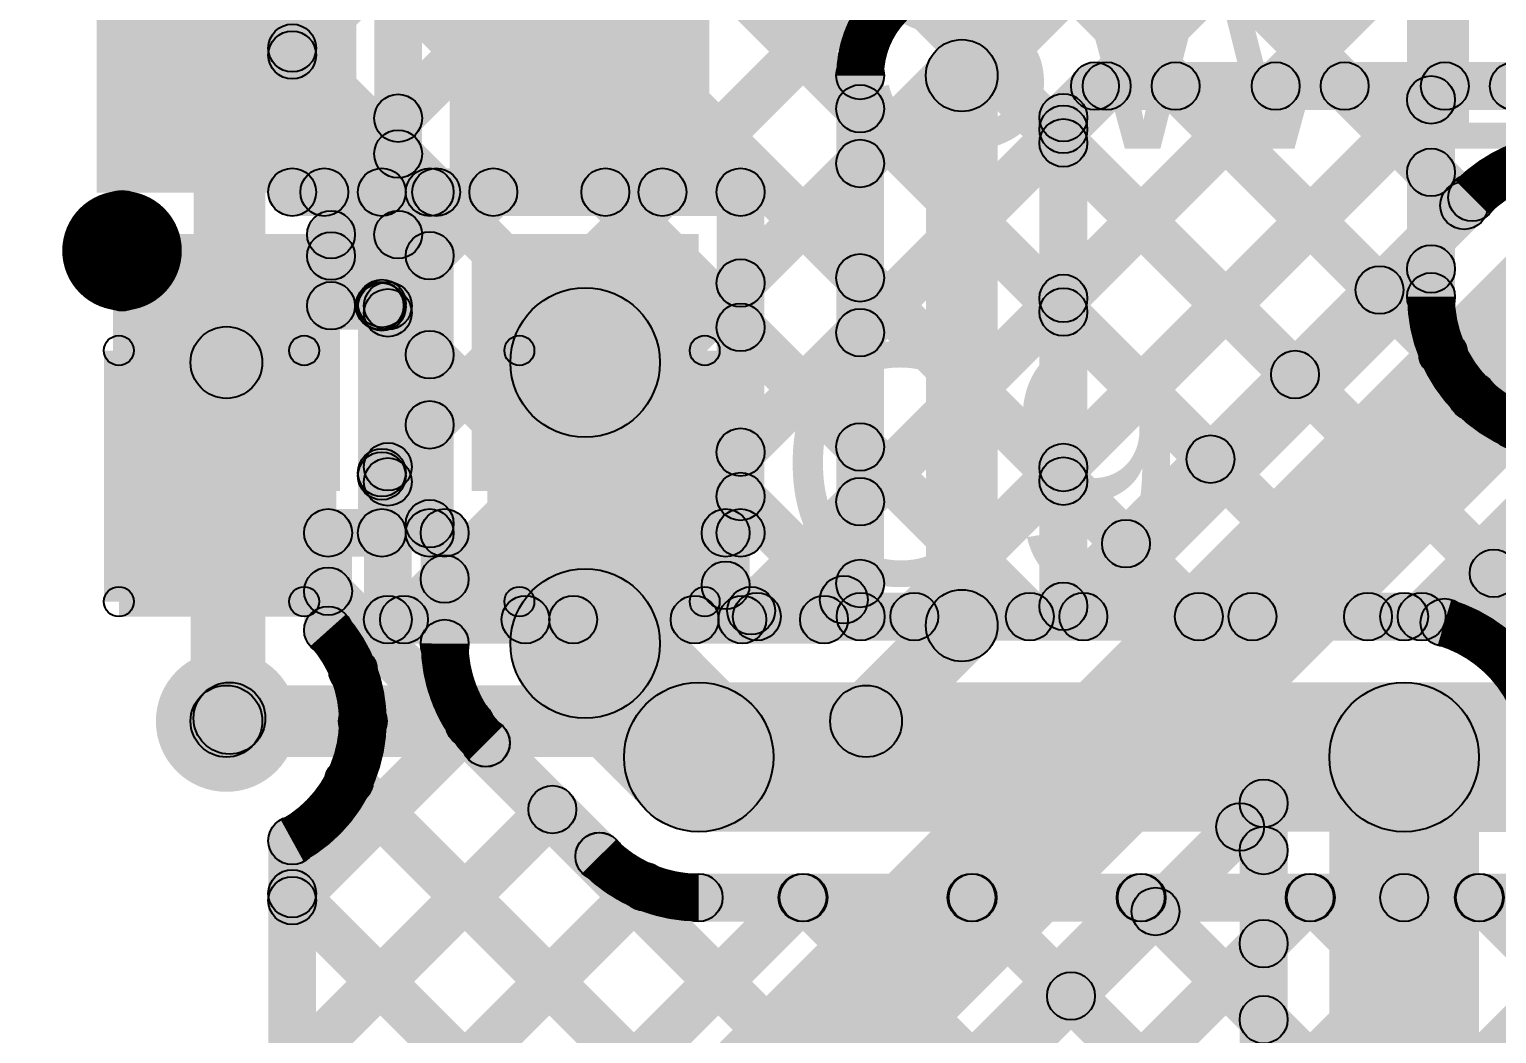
# Model space of a CAD drawing. Header units: millimetres. Extents: x -0.28 to 3.03, y -0.05 to 3.12.
# Drawn here: x 0.006 to 0.2515, y 2.0587 to 2.2267 of the extents above; entities that cross this region are included whole.
import ezdxf

# ---------------------------------------------------------------- set-up
doc = ezdxf.new("R2010")
doc.units = ezdxf.units.MM
doc.header["$MEASUREMENT"] = 0
for name, color, linetype in [('BottomLayer', 5, 'Continuous'), ('BottomPaste', 16, 'Continuous'), ('BottomSolder', 6, 'Continuous'), ('TopLayer', 1, 'Continuous'), ('TopOverlay', 2, 'Continuous'), ('TopPaste', 8, 'Continuous'), ('TopSolder', 216, 'Continuous'), ('ViaHoleLayer', 16, 'Continuous')]:
    doc.layers.add(name, color=color, linetype=linetype)

# ---------------------------------------------------------------- blocks, each defined once
blk = doc.blocks.new('TS_1185EC_C_D_B_30')
at = {"layer": 'TopLayer'}
for points in [[(-0.10039, 0.04724), (-0.05118, 0.04724), (-0.05118, 0.01181), (-0.10039, 0.01181)], [(0.05118, 0.04724), (0.10039, 0.04724), (0.10039, 0.01181), (0.05118, 0.01181)], [(-0.10039, -0.01181), (-0.05118, -0.01181), (-0.05118, -0.04724), (-0.10039, -0.04724)], [(0.05118, -0.01181), (0.10039, -0.01181), (0.10039, -0.04724), (0.05118, -0.04724)]]:
    blk.add_hatch(color=1, dxfattribs=at).paths.add_polyline_path(points)
at = {"layer": 'TopOverlay'}
h = blk.add_hatch(color=2, dxfattribs=at)
edge = h.paths.add_edge_path()
edge.add_arc((-0.068, 0.06), 0.0025, 0, 360)
for points in [[(-0.068, 0.0575), (-0.068, 0.0625), (0.068, 0.0625), (0.068, 0.0575)], [(-0.068, -0.0625), (-0.068, -0.0575), (0.068, -0.0575), (0.068, -0.0625)]]:
    blk.add_hatch(color=2, dxfattribs=at).paths.add_polyline_path(points)
h = blk.add_hatch(color=2, dxfattribs=at)
edge = h.paths.add_edge_path()
edge.add_arc((0.068, 0.06), 0.0025, 0, 360)
h = blk.add_hatch(color=2, dxfattribs=at)
edge = h.paths.add_edge_path()
edge.add_arc((-0.11909, 0.047), 0.005, 0, 360)
h = blk.add_hatch(color=2, dxfattribs=at)
edge = h.paths.add_edge_path()
edge.add_arc((-0.10909, 0.047), 0.005, 0, 360)
h = blk.add_hatch(color=2, dxfattribs=at)
edge = h.paths.add_edge_path()
edge.add_arc((-0.068, -0.06), 0.0025, 0, 360)
h = blk.add_hatch(color=2, dxfattribs=at)
edge = h.paths.add_edge_path()
edge.add_arc((0.068, -0.06), 0.0025, 0, 360)
at = {"layer": 'TopPaste'}
for points in [[(-0.10039, 0.04724), (-0.05118, 0.04724), (-0.05118, 0.01181), (-0.10039, 0.01181)], [(0.05118, 0.04724), (0.10039, 0.04724), (0.10039, 0.01181), (0.05118, 0.01181)], [(-0.10039, -0.01181), (-0.05118, -0.01181), (-0.05118, -0.04724), (-0.10039, -0.04724)], [(0.05118, -0.01181), (0.10039, -0.01181), (0.10039, -0.04724), (0.05118, -0.04724)]]:
    blk.add_hatch(color=8, dxfattribs=at).paths.add_polyline_path(points)
at = {"layer": 'TopSolder'}
for points in [[(-0.10439, 0.05124), (-0.04718, 0.05124), (-0.04718, 0.00781), (-0.10439, 0.00781)], [(0.04718, 0.05124), (0.10439, 0.05124), (0.10439, 0.00781), (0.04718, 0.00781)], [(-0.10439, -0.00781), (-0.04718, -0.00781), (-0.04718, -0.05124), (-0.10439, -0.05124)], [(0.04718, -0.00781), (0.10439, -0.00781), (0.10439, -0.05124), (0.04718, -0.05124)]]:
    blk.add_hatch(color=216, dxfattribs=at).paths.add_polyline_path(points)
at = {"layer": 'TopOverlay', "const_width": 0.01}
blk.add_lwpolyline([(-0.10909, 0.047, 1), (-0.11909, 0.047, 1)], format="xyb", close=True, dxfattribs=at)
at = {"layer": 'TopOverlay'}
for centre, radius in [((-0.068, 0.06), 0.0025), ((0.068, 0.06), 0.0025), ((-0.11909, 0.047), 0.005), ((-0.10909, 0.047), 0.005), ((-0.068, -0.06), 0.0025), ((0.068, -0.06), 0.0025)]:
    blk.add_circle(centre, radius, dxfattribs=at)
blk = doc.blocks.new('R__0603_B_63')
at = {"layer": 'BottomLayer'}
for points in [[(-0.045, -0.0175), (-0.045, 0.0175), (-0.015, 0.0175), (-0.015, -0.0175)], [(0.015, -0.0175), (0.015, 0.0175), (0.045, 0.0175), (0.045, -0.0175)]]:
    blk.add_hatch(color=5, dxfattribs=at).paths.add_polyline_path(points)
at = {"layer": 'BottomPaste'}
for points in [[(-0.045, -0.0175), (-0.045, 0.0175), (-0.015, 0.0175), (-0.015, -0.0175)], [(0.015, -0.0175), (0.015, 0.0175), (0.045, 0.0175), (0.045, -0.0175)]]:
    blk.add_hatch(color=16, dxfattribs=at).paths.add_polyline_path(points)
at = {"layer": 'BottomSolder'}
for points in [[(-0.049, -0.0215), (-0.049, 0.0215), (-0.011, 0.0215), (-0.011, -0.0215)], [(0.011, -0.0215), (0.011, 0.0215), (0.049, 0.0215), (0.049, -0.0215)]]:
    blk.add_hatch(color=6, dxfattribs=at).paths.add_polyline_path(points)
blk = doc.blocks.new('C__0603_106')
at = {"layer": 'TopLayer'}
for points in [[(-0.015, 0.0175), (-0.015, -0.0175), (-0.045, -0.0175), (-0.045, 0.0175)], [(0.045, 0.0175), (0.045, -0.0175), (0.015, -0.0175), (0.015, 0.0175)]]:
    blk.add_hatch(color=1, dxfattribs=at).paths.add_polyline_path(points)
at = {"layer": 'TopOverlay'}
h = blk.add_hatch(color=2, dxfattribs=at)
edge = h.paths.add_edge_path()
edge.add_arc((-0.049, 0.021), 0.0025, 0, 360)
h = blk.add_hatch(color=2, dxfattribs=at)
edge = h.paths.add_edge_path()
edge.add_arc((-0.049, 0.021), 0.0025, 0, 360)
for points in [[(-0.049, 0.0185), (-0.049, 0.0235), (-0.018, 0.0235), (-0.018, 0.0185)], [(0.018, 0.0185), (0.018, 0.0235), (0.049, 0.0235), (0.049, 0.0185)], [(-0.0465, -0.021), (-0.0515, -0.021), (-0.0515, 0.021), (-0.0465, 0.021)], [(0.0515, -0.021), (0.0465, -0.021), (0.0465, 0.021), (0.0515, 0.021)], [(-0.049, -0.0235), (-0.049, -0.0185), (-0.018, -0.0185), (-0.018, -0.0235)], [(0.018, -0.0235), (0.018, -0.0185), (0.049, -0.0185), (0.049, -0.0235)]]:
    blk.add_hatch(color=2, dxfattribs=at).paths.add_polyline_path(points)
h = blk.add_hatch(color=2, dxfattribs=at)
edge = h.paths.add_edge_path()
edge.add_arc((-0.018, 0.021), 0.0025, 0, 360)
h = blk.add_hatch(color=2, dxfattribs=at)
edge = h.paths.add_edge_path()
edge.add_arc((0.018, 0.021), 0.0025, 0, 360)
h = blk.add_hatch(color=2, dxfattribs=at)
edge = h.paths.add_edge_path()
edge.add_arc((0.049, 0.021), 0.0025, 0, 360)
h = blk.add_hatch(color=2, dxfattribs=at)
edge = h.paths.add_edge_path()
edge.add_arc((0.049, 0.021), 0.0025, 0, 360)
h = blk.add_hatch(color=2, dxfattribs=at)
edge = h.paths.add_edge_path()
edge.add_arc((-0.049, -0.021), 0.0025, 0, 360)
h = blk.add_hatch(color=2, dxfattribs=at)
edge = h.paths.add_edge_path()
edge.add_arc((-0.049, -0.021), 0.0025, 0, 360)
h = blk.add_hatch(color=2, dxfattribs=at)
edge = h.paths.add_edge_path()
edge.add_arc((-0.018, -0.021), 0.0025, 0, 360)
h = blk.add_hatch(color=2, dxfattribs=at)
edge = h.paths.add_edge_path()
edge.add_arc((0.018, -0.021), 0.0025, 0, 360)
h = blk.add_hatch(color=2, dxfattribs=at)
edge = h.paths.add_edge_path()
edge.add_arc((0.049, -0.021), 0.0025, 0, 360)
h = blk.add_hatch(color=2, dxfattribs=at)
edge = h.paths.add_edge_path()
edge.add_arc((0.049, -0.021), 0.0025, 0, 360)
at = {"layer": 'TopPaste'}
for points in [[(-0.015, 0.0175), (-0.015, -0.0175), (-0.045, -0.0175), (-0.045, 0.0175)], [(0.045, 0.0175), (0.045, -0.0175), (0.015, -0.0175), (0.015, 0.0175)]]:
    blk.add_hatch(color=8, dxfattribs=at).paths.add_polyline_path(points)
at = {"layer": 'TopSolder'}
for points in [[(-0.01264, 0.01986), (-0.01264, -0.01986), (-0.04736, -0.01986), (-0.04736, 0.01986)], [(0.04736, 0.01986), (0.04736, -0.01986), (0.01264, -0.01986), (0.01264, 0.01986)]]:
    blk.add_hatch(color=216, dxfattribs=at).paths.add_polyline_path(points)
at = {"layer": 'TopOverlay'}
for centre in [(-0.049, 0.021), (-0.049, 0.021), (-0.018, 0.021), (0.018, 0.021), (0.049, 0.021), (0.049, 0.021), (-0.049, -0.021), (-0.049, -0.021), (-0.018, -0.021), (0.018, -0.021), (0.049, -0.021), (0.049, -0.021)]:
    blk.add_circle(centre, 0.0025, dxfattribs=at)

msp = doc.modelspace()

# ---------------------------------------------------------------- hatches: boundary and pattern name
at = {"layer": 'BottomLayer'}
for points in [[(0.054, 2.1995), (0.046, 2.1995), (0.046, 2.47602), (0.054, 2.47602)], [(0.2445, 2.182), (0.2365, 2.182), (0.2365, 2.424), (0.2445, 2.424)], [(0.05283, 2.2196), (0.04717, 2.22525), (0.23767, 2.41575), (0.24333, 2.4101)], [(0.04717, 2.39047), (0.05283, 2.39613), (0.24333, 2.20563), (0.23767, 2.19997)], [(0.05819, 2.19667), (0.05253, 2.20233), (0.23767, 2.38747), (0.24333, 2.38181)], [(0.04717, 2.36219), (0.05283, 2.36784), (0.24533, 2.17535), (0.23967, 2.16969)], [(0.08647, 2.19667), (0.08081, 2.20233), (0.23767, 2.35919), (0.24333, 2.35353)], [(0.04717, 2.3339), (0.05283, 2.33956), (0.26106, 2.13133), (0.2554, 2.12567)], [(0.11476, 2.19667), (0.1091, 2.20233), (0.23767, 2.3309), (0.24333, 2.32524)], [(0.04717, 2.30562), (0.05283, 2.31128), (0.23278, 2.13133), (0.22712, 2.12567)], [(0.12783, 2.18146), (0.12217, 2.18712), (0.23767, 2.30262), (0.24333, 2.29696)], [(0.04717, 2.27733), (0.05283, 2.28299), (0.20449, 2.13133), (0.19883, 2.12567)], [(0.12783, 2.15318), (0.12217, 2.15883), (0.23767, 2.27433), (0.24333, 2.26868)], [(0.04717, 2.24905), (0.05283, 2.25471), (0.10521, 2.20233), (0.09955, 2.19667)], [(0.12959, 2.12665), (0.12393, 2.13231), (0.23767, 2.24605), (0.24333, 2.24039)], [(0.04717, 2.22077), (0.05283, 2.22642), (0.07692, 2.20233), (0.07127, 2.19667)], [(0.15689, 2.12567), (0.15124, 2.13133), (0.23767, 2.21776), (0.24333, 2.21211)], [(0.05, 2.1955), (0.05, 2.2035), (0.065, 2.2035), (0.065, 2.1955)], [(0.073, 2.1955), (0.073, 2.2035), (0.125, 2.2035), (0.125, 2.1955)], [(0.069, 2.1425), (0.061, 2.1425), (0.061, 2.1995), (0.069, 2.1995)], [(0.077, 2.1425), (0.069, 2.1425), (0.069, 2.1995), (0.077, 2.1995)], [(0.129, 2.1425), (0.121, 2.1425), (0.121, 2.1995), (0.129, 2.1995)], [(0.06783, 2.17803), (0.06217, 2.18369), (0.07017, 2.19169), (0.07583, 2.18603)], [(0.18518, 2.12567), (0.17952, 2.13133), (0.23767, 2.18948), (0.24333, 2.18382)], [(0.06217, 2.17748), (0.06783, 2.18314), (0.07583, 2.17514), (0.07017, 2.16948)], [(0.12217, 2.17405), (0.12783, 2.17971), (0.17621, 2.13133), (0.17055, 2.12567)], [(0.045, 2.111), (0.033, 2.111), (0.033, 2.171), (0.045, 2.171)], [(0.1115, 2.124), (0.0865, 2.124), (0.0865, 2.171), (0.1115, 2.171)], [(0.21346, 2.12567), (0.2078, 2.13133), (0.24462, 2.16815), (0.25028, 2.16249)], [(0.06783, 2.14974), (0.06217, 2.1554), (0.07017, 2.1634), (0.07583, 2.15774)], [(0.24175, 2.12567), (0.23609, 2.13133), (0.26676, 2.162), (0.27242, 2.15635)], [(0.06217, 2.1492), (0.06783, 2.15485), (0.07583, 2.14685), (0.07017, 2.1412)], [(0.12217, 2.14577), (0.12783, 2.15142), (0.14792, 2.13133), (0.14227, 2.12567)], [(0.056, 2.1385), (0.056, 2.1465), (0.065, 2.1465), (0.065, 2.1385)], [(0.06, 2.12621), (0.052, 2.12621), (0.052, 2.1425), (0.06, 2.1425)], [(0.0795, 2.124), (0.0715, 2.124), (0.0715, 2.1425), (0.0795, 2.1425)], [(0.1265, 2.13373), (0.1185, 2.13373), (0.1185, 2.1425), (0.1265, 2.1425)], [(0.05317, 2.12991), (0.05883, 2.13557), (0.51583, 1.67857), (0.51017, 1.67291)], [(0.06301, 2.11664), (0.05735, 2.1223), (0.07267, 2.13762), (0.07833, 2.13196)], [(0.11967, 2.13091), (0.12533, 2.13656), (0.13056, 2.13133), (0.12491, 2.12567)], [(0.09016, 2.11516), (0.10784, 2.13284), (0.12684, 2.11384), (0.10916, 2.09616)], [(0.12773, 2.1245), (0.12773, 2.1325), (0.236, 2.1325), (0.236, 2.1245)], [(0.236, 2.1245), (0.236, 2.1325), (0.311, 2.1325), (0.311, 2.1245)], [(0.118, 2.0925), (0.118, 2.1175), (0.236, 2.1175), (0.236, 2.0925)], [(0.236, 2.0925), (0.236, 2.1175), (0.5904, 2.11749), (0.5904, 2.09249)], [(0.05283, 2.07818), (0.04717, 2.08383), (0.07683, 2.11349), (0.08248, 2.10783)], [(0.07957, 2.10454), (0.08523, 2.11019), (0.10419, 2.09123), (0.09854, 2.08557)], [(0.05666, 2.09814), (0.06232, 2.1038), (0.51583, 1.65029), (0.51017, 1.64463)], [(0.05283, 2.04989), (0.04717, 2.05555), (0.09069, 2.09907), (0.09635, 2.09341)], [(0.046, 2.09102), (0.054, 2.09102), (0.054, 0.0509), (0.046, 0.0509)], [(0.05283, 2.02161), (0.04717, 2.02726), (0.10607, 2.08616), (0.11173, 2.08051)], [(0.04717, 2.07934), (0.05283, 2.085), (0.51583, 1.622), (0.51017, 1.61634)], [(0.05283, 1.8519), (0.04717, 1.85756), (0.27394, 2.08433), (0.2796, 2.07867)], [(0.05283, 1.99332), (0.04717, 1.99898), (0.13252, 2.08433), (0.13818, 2.07867)], [(0.05283, 1.96504), (0.04717, 1.9707), (0.1608, 2.08433), (0.16646, 2.07867)], [(0.05283, 1.90847), (0.04717, 1.91413), (0.21737, 2.08433), (0.22303, 2.07867)], [(0.05283, 1.88019), (0.04717, 1.88584), (0.24566, 2.08433), (0.25131, 2.07867)], [(0.05283, 1.93675), (0.04717, 1.94241), (0.18909, 2.08433), (0.19475, 2.07867)], [(0.118, 2.0775), (0.118, 2.0855), (0.236, 2.0855), (0.236, 2.0775)], [(0.1327, 2.07867), (0.13835, 2.08433), (0.51583, 1.70685), (0.51017, 1.7012)], [(0.16098, 2.07867), (0.16664, 2.08433), (0.51583, 1.73514), (0.51017, 1.72948)], [(0.18927, 2.07867), (0.19492, 2.08433), (0.52006, 1.75919), (0.51441, 1.75353)], [(0.21755, 2.07867), (0.22321, 2.08433), (0.53418, 1.77335), (0.52853, 1.7677)], [(0.236, 2.0775), (0.236, 2.0855), (0.5619, 2.08549), (0.5619, 2.07749)], [(0.24584, 2.07867), (0.25149, 2.08433), (0.54832, 1.7875), (0.54267, 1.78184)]]:
    msp.add_hatch(color=5, dxfattribs=at).paths.add_polyline_path(points)
h = msp.add_hatch(color=5, dxfattribs=at)
edge = h.paths.add_edge_path()
edge.add_arc((0.05, 2.22359), 0.004, 0, 360)
h = msp.add_hatch(color=5, dxfattribs=at)
edge = h.paths.add_edge_path()
edge.add_arc((0.05, 2.22243), 0.004, 0, 360)
h = msp.add_hatch(color=5, dxfattribs=at)
edge = h.paths.add_edge_path()
edge.add_arc((0.2405, 2.21494), 0.004, 0, 360)
h = msp.add_hatch(color=5, dxfattribs=at)
edge = h.paths.add_edge_path()
edge.add_arc((0.2405, 2.2028), 0.004, 0, 360)
h = msp.add_hatch(color=5, dxfattribs=at)
edge = h.paths.add_edge_path()
edge.add_arc((0.05, 2.1995), 0.004, 0, 360)
h = msp.add_hatch(color=5, dxfattribs=at)
edge = h.paths.add_edge_path()
edge.add_arc((0.05, 2.1995), 0.004, 0, 360)
h = msp.add_hatch(color=5, dxfattribs=at)
edge = h.paths.add_edge_path()
edge.add_arc((0.05536, 2.1995), 0.004, 0, 360)
h = msp.add_hatch(color=5, dxfattribs=at)
edge = h.paths.add_edge_path()
edge.add_arc((0.065, 2.1995), 0.004, 0, 360)
h = msp.add_hatch(color=5, dxfattribs=at)
edge = h.paths.add_edge_path()
edge.add_arc((0.065, 2.1995), 0.004, 0, 360)
h = msp.add_hatch(color=5, dxfattribs=at)
edge = h.paths.add_edge_path()
edge.add_arc((0.073, 2.1995), 0.004, 0, 360)
h = msp.add_hatch(color=5, dxfattribs=at)
edge = h.paths.add_edge_path()
edge.add_arc((0.073, 2.1995), 0.004, 0, 360)
h = msp.add_hatch(color=5, dxfattribs=at)
edge = h.paths.add_edge_path()
edge.add_arc((0.07409, 2.1995), 0.004, 0, 360)
h = msp.add_hatch(color=5, dxfattribs=at)
edge = h.paths.add_edge_path()
edge.add_arc((0.08364, 2.1995), 0.004, 0, 360)
h = msp.add_hatch(color=5, dxfattribs=at)
edge = h.paths.add_edge_path()
edge.add_arc((0.10238, 2.1995), 0.004, 0, 360)
h = msp.add_hatch(color=5, dxfattribs=at)
edge = h.paths.add_edge_path()
edge.add_arc((0.11193, 2.1995), 0.004, 0, 360)
h = msp.add_hatch(color=5, dxfattribs=at)
edge = h.paths.add_edge_path()
edge.add_arc((0.125, 2.1995), 0.004, 0, 360)
h = msp.add_hatch(color=5, dxfattribs=at)
edge = h.paths.add_edge_path()
edge.add_arc((0.125, 2.1995), 0.004, 0, 360)
h = msp.add_hatch(color=5, dxfattribs=at)
edge = h.paths.add_edge_path()
edge.add_arc((0.073, 2.18886), 0.004, 0, 360)
h = msp.add_hatch(color=5, dxfattribs=at)
edge = h.paths.add_edge_path()
edge.add_arc((0.2405, 2.18665), 0.004, 0, 360)
h = msp.add_hatch(color=5, dxfattribs=at)
edge = h.paths.add_edge_path()
edge.add_arc((0.125, 2.18429), 0.004, 0, 360)
h = msp.add_hatch(color=5, dxfattribs=at)
edge = h.paths.add_edge_path()
edge.add_arc((0.065, 2.18086), 0.004, 0, 360)
h = msp.add_hatch(color=5, dxfattribs=at)
edge = h.paths.add_edge_path()
edge.add_arc((0.2405, 2.182), 0.004, 0, 360)
h = msp.add_hatch(color=5, dxfattribs=at)
edge = h.paths.add_edge_path()
edge.add_arc((0.2405, 2.182), 0.004, 0, 360)
h = msp.add_hatch(color=5, dxfattribs=at)
edge = h.paths.add_edge_path()
edge.add_arc((0.065, 2.18031), 0.004, 0, 360)
h = msp.add_hatch(color=5, dxfattribs=at)
edge = h.paths.add_edge_path()
edge.add_arc((0.099, 2.171), 0.0125, 0, 360)
h = msp.add_hatch(color=5, dxfattribs=at)
edge = h.paths.add_edge_path()
edge.add_arc((0.125, 2.17688), 0.004, 0, 360)
h = msp.add_hatch(color=5, dxfattribs=at)
edge = h.paths.add_edge_path()
edge.add_arc((0.039, 2.171), 0.006, 0, 360)
h = msp.add_hatch(color=5, dxfattribs=at)
edge = h.paths.add_edge_path()
edge.add_arc((0.073, 2.17231), 0.004, 0, 360)
h = msp.add_hatch(color=5, dxfattribs=at)
edge = h.paths.add_edge_path()
edge.add_arc((0.2425, 2.17252), 0.004, 0, 360)
h = msp.add_hatch(color=5, dxfattribs=at)
edge = h.paths.add_edge_path()
edge.add_arc((0.24745, 2.16532), 0.004, 0, 360)
h = msp.add_hatch(color=5, dxfattribs=at)
edge = h.paths.add_edge_path()
edge.add_arc((0.073, 2.16057), 0.004, 0, 360)
h = msp.add_hatch(color=5, dxfattribs=at)
edge = h.paths.add_edge_path()
edge.add_arc((0.25452, 2.1605), 0.004, 0, 360)
h = msp.add_hatch(color=5, dxfattribs=at)
edge = h.paths.add_edge_path()
edge.add_arc((0.125, 2.156), 0.004, 0, 360)
h = msp.add_hatch(color=5, dxfattribs=at)
edge = h.paths.add_edge_path()
edge.add_arc((0.065, 2.15257), 0.004, 0, 360)
h = msp.add_hatch(color=5, dxfattribs=at)
edge = h.paths.add_edge_path()
edge.add_arc((0.065, 2.15203), 0.004, 0, 360)
h = msp.add_hatch(color=5, dxfattribs=at)
edge = h.paths.add_edge_path()
edge.add_arc((0.125, 2.14859), 0.004, 0, 360)
h = msp.add_hatch(color=5, dxfattribs=at)
edge = h.paths.add_edge_path()
edge.add_arc((0.073, 2.14403), 0.004, 0, 360)
h = msp.add_hatch(color=5, dxfattribs=at)
edge = h.paths.add_edge_path()
edge.add_arc((0.056, 2.1425), 0.004, 0, 360)
h = msp.add_hatch(color=5, dxfattribs=at)
edge = h.paths.add_edge_path()
edge.add_arc((0.056, 2.1425), 0.004, 0, 360)
h = msp.add_hatch(color=5, dxfattribs=at)
edge = h.paths.add_edge_path()
edge.add_arc((0.065, 2.1425), 0.004, 0, 360)
h = msp.add_hatch(color=5, dxfattribs=at)
edge = h.paths.add_edge_path()
edge.add_arc((0.065, 2.1425), 0.004, 0, 360)
h = msp.add_hatch(color=5, dxfattribs=at)
edge = h.paths.add_edge_path()
edge.add_arc((0.073, 2.1425), 0.004, 0, 360)
h = msp.add_hatch(color=5, dxfattribs=at)
edge = h.paths.add_edge_path()
edge.add_arc((0.0755, 2.1425), 0.004, 0, 360)
h = msp.add_hatch(color=5, dxfattribs=at)
edge = h.paths.add_edge_path()
edge.add_arc((0.1225, 2.1425), 0.004, 0, 360)
h = msp.add_hatch(color=5, dxfattribs=at)
edge = h.paths.add_edge_path()
edge.add_arc((0.125, 2.1425), 0.004, 0, 360)
h = msp.add_hatch(color=5, dxfattribs=at)
edge = h.paths.add_edge_path()
edge.add_arc((0.0755, 2.13479), 0.004, 0, 360)
h = msp.add_hatch(color=5, dxfattribs=at)
edge = h.paths.add_edge_path()
edge.add_arc((0.056, 2.13274), 0.004, 0, 360)
h = msp.add_hatch(color=5, dxfattribs=at)
edge = h.paths.add_edge_path()
edge.add_arc((0.099, 2.124), 0.0125, 0, 360)
h = msp.add_hatch(color=5, dxfattribs=at)
edge = h.paths.add_edge_path()
edge.add_arc((0.099, 2.124), 0.0125, 0, 360)
h = msp.add_hatch(color=5, dxfattribs=at)
edge = h.paths.add_edge_path()
edge.add_arc((0.1225, 2.13373), 0.004, 0, 360)
h = msp.add_hatch(color=5, dxfattribs=at)
edge = h.paths.add_edge_path()
edge.add_arc((0.1225, 2.13373), 0.004, 0, 360)
h = msp.add_hatch(color=5, dxfattribs=at)
edge = h.paths.add_edge_path()
edge.add_arc((0.12676, 2.12948), 0.004, 0, 360)
h = msp.add_hatch(color=5, dxfattribs=at)
edge = h.paths.add_edge_path()
edge.add_arc((0.12773, 2.1285), 0.004, 0, 360)
h = msp.add_hatch(color=5, dxfattribs=at)
edge = h.paths.add_edge_path()
edge.add_arc((0.12773, 2.1285), 0.004, 0, 360)
h = msp.add_hatch(color=5, dxfattribs=at)
edge = h.paths.add_edge_path()
edge.add_arc((0.14509, 2.1285), 0.004, 0, 360)
h = msp.add_hatch(color=5, dxfattribs=at)
edge = h.paths.add_edge_path()
edge.add_arc((0.15406, 2.1285), 0.004, 0, 360)
h = msp.add_hatch(color=5, dxfattribs=at)
edge = h.paths.add_edge_path()
edge.add_arc((0.17338, 2.1285), 0.004, 0, 360)
h = msp.add_hatch(color=5, dxfattribs=at)
edge = h.paths.add_edge_path()
edge.add_arc((0.18235, 2.1285), 0.004, 0, 360)
h = msp.add_hatch(color=5, dxfattribs=at)
edge = h.paths.add_edge_path()
edge.add_arc((0.20166, 2.1285), 0.004, 0, 360)
h = msp.add_hatch(color=5, dxfattribs=at)
edge = h.paths.add_edge_path()
edge.add_arc((0.21063, 2.1285), 0.004, 0, 360)
h = msp.add_hatch(color=5, dxfattribs=at)
edge = h.paths.add_edge_path()
edge.add_arc((0.22995, 2.1285), 0.004, 0, 360)
h = msp.add_hatch(color=5, dxfattribs=at)
edge = h.paths.add_edge_path()
edge.add_arc((0.236, 2.1285), 0.004, 0, 360)
h = msp.add_hatch(color=5, dxfattribs=at)
edge = h.paths.add_edge_path()
edge.add_arc((0.236, 2.1285), 0.004, 0, 360)
h = msp.add_hatch(color=5, dxfattribs=at)
edge = h.paths.add_edge_path()
edge.add_arc((0.23892, 2.1285), 0.004, 0, 360)
h = msp.add_hatch(color=5, dxfattribs=at)
edge = h.paths.add_edge_path()
edge.add_arc((0.056, 2.12621), 0.004, 0, 360)
h = msp.add_hatch(color=5, dxfattribs=at)
edge = h.paths.add_edge_path()
edge.add_arc((0.056, 2.12621), 0.004, 0, 360)
h = msp.add_hatch(color=5, dxfattribs=at)
edge = h.paths.add_edge_path()
edge.add_arc((0.0755, 2.124), 0.004, 0, 360)
h = msp.add_hatch(color=5, dxfattribs=at)
edge = h.paths.add_edge_path()
edge.add_arc((0.0755, 2.124), 0.004, 0, 360)
h = msp.add_hatch(color=5, dxfattribs=at)
edge = h.paths.add_edge_path()
edge.add_arc((0.0755, 2.124), 0.004, 0, 360)
h = msp.add_hatch(color=5, dxfattribs=at)
edge = h.paths.add_edge_path()
edge.add_arc((0.06018, 2.11947), 0.004, 0, 360)
h = msp.add_hatch(color=5, dxfattribs=at)
edge = h.paths.add_edge_path()
edge.add_arc((0.039, 2.111), 0.01181, 0, 360)
h = msp.add_hatch(color=5, dxfattribs=at)
edge = h.paths.add_edge_path()
edge.add_arc((0.039, 2.111), 0.006, 0, 360)
h = msp.add_hatch(color=5, dxfattribs=at)
edge = h.paths.add_edge_path()
edge.add_arc((0.118, 2.105), 0.0125, 0, 360)
h = msp.add_hatch(color=5, dxfattribs=at)
edge = h.paths.add_edge_path()
edge.add_arc((0.118, 2.105), 0.0125, 0, 360)
h = msp.add_hatch(color=5, dxfattribs=at)
edge = h.paths.add_edge_path()
edge.add_arc((0.236, 2.105), 0.0125, 0, 360)
h = msp.add_hatch(color=5, dxfattribs=at)
edge = h.paths.add_edge_path()
edge.add_arc((0.236, 2.105), 0.0125, 0, 360)
h = msp.add_hatch(color=5, dxfattribs=at)
edge = h.paths.add_edge_path()
edge.add_arc((0.236, 2.105), 0.01181, 0, 360)
h = msp.add_hatch(color=5, dxfattribs=at)
edge = h.paths.add_edge_path()
edge.add_arc((0.06181, 2.111), 0.004, 0, 360)
h = msp.add_hatch(color=5, dxfattribs=at)
edge = h.paths.add_edge_path()
edge.add_arc((0.06181, 2.111), 0.004, 0, 360)
h = msp.add_hatch(color=5, dxfattribs=at)
edge = h.paths.add_edge_path()
edge.add_arc((0.07965, 2.11066), 0.004, 0, 360)
h = msp.add_hatch(color=5, dxfattribs=at)
edge = h.paths.add_edge_path()
edge.add_arc((0.08238, 2.10738), 0.004, 0, 360)
h = msp.add_hatch(color=5, dxfattribs=at)
edge = h.paths.add_edge_path()
edge.add_arc((0.0824, 2.10737), 0.004, 0, 360)
h = msp.add_hatch(color=5, dxfattribs=at)
edge = h.paths.add_edge_path()
edge.add_arc((0.0824, 2.10737), 0.004, 0, 360)
h = msp.add_hatch(color=5, dxfattribs=at)
edge = h.paths.add_edge_path()
edge.add_arc((0.05949, 2.10097), 0.004, 0, 360)
h = msp.add_hatch(color=5, dxfattribs=at)
edge = h.paths.add_edge_path()
edge.add_arc((0.09352, 2.09624), 0.004, 0, 360)
h = msp.add_hatch(color=5, dxfattribs=at)
edge = h.paths.add_edge_path()
edge.add_arc((0.05, 2.09102), 0.004, 0, 360)
h = msp.add_hatch(color=5, dxfattribs=at)
edge = h.paths.add_edge_path()
edge.add_arc((0.05, 2.09102), 0.004, 0, 360)
h = msp.add_hatch(color=5, dxfattribs=at)
edge = h.paths.add_edge_path()
edge.add_arc((0.10137, 2.0884), 0.004, 0, 360)
h = msp.add_hatch(color=5, dxfattribs=at)
edge = h.paths.add_edge_path()
edge.add_arc((0.10137, 2.0884), 0.004, 0, 360)
h = msp.add_hatch(color=5, dxfattribs=at)
edge = h.paths.add_edge_path()
edge.add_arc((0.10138, 2.08838), 0.004, 0, 360)
h = msp.add_hatch(color=5, dxfattribs=at)
edge = h.paths.add_edge_path()
edge.add_arc((0.1089, 2.08333), 0.004, 0, 360)
h = msp.add_hatch(color=5, dxfattribs=at)
edge = h.paths.add_edge_path()
edge.add_arc((0.05, 2.08217), 0.004, 0, 360)
h = msp.add_hatch(color=5, dxfattribs=at)
edge = h.paths.add_edge_path()
edge.add_arc((0.05, 2.081), 0.004, 0, 360)
h = msp.add_hatch(color=5, dxfattribs=at)
edge = h.paths.add_edge_path()
edge.add_arc((0.118, 2.0815), 0.004, 0, 360)
h = msp.add_hatch(color=5, dxfattribs=at)
edge = h.paths.add_edge_path()
edge.add_arc((0.118, 2.0815), 0.004, 0, 360)
h = msp.add_hatch(color=5, dxfattribs=at)
edge = h.paths.add_edge_path()
edge.add_arc((0.118, 2.0815), 0.004, 0, 360)
h = msp.add_hatch(color=5, dxfattribs=at)
edge = h.paths.add_edge_path()
edge.add_arc((0.13535, 2.0815), 0.004, 0, 360)
h = msp.add_hatch(color=5, dxfattribs=at)
edge = h.paths.add_edge_path()
edge.add_arc((0.13553, 2.0815), 0.004, 0, 360)
h = msp.add_hatch(color=5, dxfattribs=at)
edge = h.paths.add_edge_path()
edge.add_arc((0.16363, 2.0815), 0.004, 0, 360)
h = msp.add_hatch(color=5, dxfattribs=at)
edge = h.paths.add_edge_path()
edge.add_arc((0.16381, 2.0815), 0.004, 0, 360)
h = msp.add_hatch(color=5, dxfattribs=at)
edge = h.paths.add_edge_path()
edge.add_arc((0.19192, 2.0815), 0.004, 0, 360)
h = msp.add_hatch(color=5, dxfattribs=at)
edge = h.paths.add_edge_path()
edge.add_arc((0.19209, 2.0815), 0.004, 0, 360)
h = msp.add_hatch(color=5, dxfattribs=at)
edge = h.paths.add_edge_path()
edge.add_arc((0.2202, 2.0815), 0.004, 0, 360)
h = msp.add_hatch(color=5, dxfattribs=at)
edge = h.paths.add_edge_path()
edge.add_arc((0.22038, 2.0815), 0.004, 0, 360)
h = msp.add_hatch(color=5, dxfattribs=at)
edge = h.paths.add_edge_path()
edge.add_arc((0.236, 2.0815), 0.004, 0, 360)
h = msp.add_hatch(color=5, dxfattribs=at)
edge = h.paths.add_edge_path()
edge.add_arc((0.236, 2.0815), 0.004, 0, 360)
h = msp.add_hatch(color=5, dxfattribs=at)
edge = h.paths.add_edge_path()
edge.add_arc((0.24849, 2.0815), 0.004, 0, 360)
h = msp.add_hatch(color=5, dxfattribs=at)
edge = h.paths.add_edge_path()
edge.add_arc((0.24866, 2.0815), 0.004, 0, 360)
at = {"layer": 'TopLayer'}
for points in [[(0.06747, 2.17767), (0.06181, 2.18333), (0.98031, 3.10183), (0.98597, 3.09617)], [(0.07055, 2.20903), (0.06489, 2.21469), (0.95203, 3.10183), (0.95769, 3.09617)], [(0.06883, 2.15074), (0.06317, 2.1564), (0.70786, 2.80109), (0.71352, 2.79543)], [(0.0455, 2.1115), (0.0335, 2.1115), (0.0335, 2.37907), (0.0455, 2.37907)], [(0.05367, 2.29912), (0.05933, 2.30478), (0.14783, 2.21628), (0.14217, 2.21062)], [(0.07172, 2.19239), (0.06372, 2.19239), (0.06372, 2.26361), (0.07172, 2.26361)], [(0.06489, 2.25962), (0.07055, 2.26528), (0.14783, 2.18799), (0.14217, 2.18233)], [(0.06489, 2.23133), (0.07055, 2.23699), (0.14783, 2.15971), (0.14217, 2.15405)], [(0.16624, 2.21476), (0.15776, 2.22324), (0.173, 2.23849), (0.18149, 2.23)], [(0.149, 2.13404), (0.141, 2.13404), (0.141, 2.219), (0.149, 2.219)], [(0.168, 2.127), (0.156, 2.127), (0.156, 2.219), (0.168, 2.219)], [(0.18183, 2.20913), (0.17617, 2.21479), (0.18146, 2.22007), (0.18711, 2.21441)], [(0.18183, 2.20718), (0.17617, 2.21283), (0.18341, 2.22007), (0.18907, 2.21441)], [(0.18183, 2.15061), (0.17617, 2.15626), (0.23998, 2.22007), (0.24564, 2.21441)], [(0.18183, 2.17889), (0.17617, 2.18455), (0.21169, 2.22007), (0.21735, 2.21441)], [(0.18428, 2.21324), (0.18428, 2.22124), (0.39958, 2.22124), (0.39958, 2.21324)], [(0.19495, 2.21441), (0.2006, 2.22007), (0.23472, 2.18595), (0.22906, 2.1803)], [(0.22323, 2.21441), (0.22889, 2.22007), (0.24886, 2.2001), (0.2432, 2.19444)], [(0.183, 2.13023), (0.175, 2.13023), (0.175, 2.21196), (0.183, 2.21196)], [(0.17617, 2.2049), (0.18183, 2.21056), (0.22058, 2.17181), (0.21492, 2.16615)], [(0.06489, 2.20305), (0.07055, 2.20871), (0.1451, 2.13415), (0.13945, 2.12849)], [(0.07154, 2.12517), (0.06588, 2.13083), (0.14217, 2.20712), (0.14783, 2.20146)], [(0.18183, 2.12741), (0.17617, 2.13306), (0.24455, 2.20145), (0.25021, 2.19579)], [(0.0565, 2.18839), (0.0565, 2.19639), (0.06772, 2.19639), (0.06772, 2.18839)], [(0.0605, 2.1805), (0.0525, 2.1805), (0.0525, 2.19239), (0.0605, 2.19239)], [(0.03784, 1.93816), (0.02016, 1.95584), (0.25516, 2.19084), (0.27284, 2.17316)], [(0.05367, 2.18598), (0.05933, 2.19164), (0.06764, 2.18333), (0.06198, 2.17767)], [(0.0565, 2.1765), (0.0565, 2.1845), (0.066, 2.1845), (0.066, 2.1765)], [(0.06317, 2.17648), (0.06883, 2.18214), (0.12014, 2.13083), (0.11448, 2.12517)], [(0.17617, 2.17662), (0.18183, 2.18228), (0.20644, 2.15767), (0.20078, 2.15201)], [(0.07, 2.128), (0.062, 2.128), (0.062, 2.1805), (0.07, 2.1805)], [(0.09982, 2.12517), (0.09417, 2.13083), (0.14217, 2.17883), (0.14783, 2.17318)], [(0.24557, 2.12468), (0.23992, 2.13034), (0.27779, 2.16821), (0.28345, 2.16255)], [(0.06317, 2.1482), (0.06883, 2.15385), (0.09185, 2.13083), (0.0862, 2.12517)], [(0.17617, 2.14833), (0.18183, 2.15399), (0.19229, 2.14353), (0.18664, 2.13787)], [(0.12811, 2.12517), (0.12245, 2.13083), (0.14217, 2.15055), (0.14783, 2.14489)], [(0.24815, 2.13292), (0.25381, 2.13858), (0.30683, 2.08556), (0.30117, 2.0799)], [(0.14179, 2.12517), (0.13613, 2.13083), (0.14217, 2.13687), (0.14783, 2.13121)], [(0.066, 2.124), (0.066, 2.132), (0.13896, 2.132), (0.13896, 2.124)], [(0.15024, 2.10676), (0.14176, 2.11524), (0.15776, 2.13124), (0.16624, 2.12276)], [(0.039, 2.105), (0.039, 2.117), (0.146, 2.117), (0.146, 2.105)], [(0.04324, 2.10676), (0.03476, 2.11524), (0.03526, 2.11574), (0.04374, 2.10726)], [(0.2485, 1.71407), (0.2235, 1.71407), (0.2235, 2.105), (0.2485, 2.105)], [(0.05533, 1.93444), (0.04967, 1.94009), (0.20967, 2.10009), (0.21533, 2.09444)], [(0.20573, 2.09049), (0.21138, 2.09615), (0.21533, 2.09221), (0.20967, 2.08655)], [(0.2165, 1.74779), (0.2085, 1.74779), (0.2085, 2.09727), (0.2165, 2.09727)], [(0.19159, 2.07635), (0.19724, 2.08201), (0.21533, 2.06392), (0.20967, 2.05827)], [(0.05533, 1.91097), (0.04967, 1.91663), (0.20967, 2.07663), (0.21533, 2.07097)], [(0.17744, 2.06221), (0.1831, 2.06787), (0.21533, 2.03564), (0.20967, 2.02998)]]:
    msp.add_hatch(color=1, dxfattribs=at).paths.add_polyline_path(points)
h = msp.add_hatch(color=1, dxfattribs=at)
edge = h.paths.add_edge_path()
edge.add_arc((0.162, 2.219), 0.006, 0, 360)
h = msp.add_hatch(color=1, dxfattribs=at)
edge = h.paths.add_edge_path()
edge.add_arc((0.162, 2.219), 0.006, 0, 360)
h = msp.add_hatch(color=1, dxfattribs=at)
edge = h.paths.add_edge_path()
edge.add_arc((0.145, 2.219), 0.004, 0, 360)
h = msp.add_hatch(color=1, dxfattribs=at)
edge = h.paths.add_edge_path()
edge.add_arc((0.145, 2.219), 0.004, 0, 360)
h = msp.add_hatch(color=1, dxfattribs=at)
edge = h.paths.add_edge_path()
edge.add_arc((0.145, 2.219), 0.004, 0, 360)
h = msp.add_hatch(color=1, dxfattribs=at)
edge = h.paths.add_edge_path()
edge.add_arc((0.18428, 2.21724), 0.004, 0, 360)
h = msp.add_hatch(color=1, dxfattribs=at)
edge = h.paths.add_edge_path()
edge.add_arc((0.18428, 2.21724), 0.004, 0, 360)
h = msp.add_hatch(color=1, dxfattribs=at)
edge = h.paths.add_edge_path()
edge.add_arc((0.18624, 2.21724), 0.004, 0, 360)
h = msp.add_hatch(color=1, dxfattribs=at)
edge = h.paths.add_edge_path()
edge.add_arc((0.19777, 2.21724), 0.004, 0, 360)
h = msp.add_hatch(color=1, dxfattribs=at)
edge = h.paths.add_edge_path()
edge.add_arc((0.21452, 2.21724), 0.004, 0, 360)
h = msp.add_hatch(color=1, dxfattribs=at)
edge = h.paths.add_edge_path()
edge.add_arc((0.22606, 2.21724), 0.004, 0, 360)
h = msp.add_hatch(color=1, dxfattribs=at)
edge = h.paths.add_edge_path()
edge.add_arc((0.24281, 2.21724), 0.004, 0, 360)
h = msp.add_hatch(color=1, dxfattribs=at)
edge = h.paths.add_edge_path()
edge.add_arc((0.25434, 2.21724), 0.004, 0, 360)
h = msp.add_hatch(color=1, dxfattribs=at)
edge = h.paths.add_edge_path()
edge.add_arc((0.145, 2.21345), 0.004, 0, 360)
h = msp.add_hatch(color=1, dxfattribs=at)
edge = h.paths.add_edge_path()
edge.add_arc((0.06772, 2.21186), 0.004, 0, 360)
h = msp.add_hatch(color=1, dxfattribs=at)
edge = h.paths.add_edge_path()
edge.add_arc((0.179, 2.21196), 0.004, 0, 360)
h = msp.add_hatch(color=1, dxfattribs=at)
edge = h.paths.add_edge_path()
edge.add_arc((0.179, 2.21196), 0.004, 0, 360)
h = msp.add_hatch(color=1, dxfattribs=at)
edge = h.paths.add_edge_path()
edge.add_arc((0.179, 2.21), 0.004, 0, 360)
h = msp.add_hatch(color=1, dxfattribs=at)
edge = h.paths.add_edge_path()
edge.add_arc((0.179, 2.20773), 0.004, 0, 360)
h = msp.add_hatch(color=1, dxfattribs=at)
edge = h.paths.add_edge_path()
edge.add_arc((0.06772, 2.20588), 0.004, 0, 360)
h = msp.add_hatch(color=1, dxfattribs=at)
edge = h.paths.add_edge_path()
edge.add_arc((0.145, 2.20429), 0.004, 0, 360)
h = msp.add_hatch(color=1, dxfattribs=at)
edge = h.paths.add_edge_path()
edge.add_arc((0.24738, 2.19862), 0.004, 0, 360)
h = msp.add_hatch(color=1, dxfattribs=at)
edge = h.paths.add_edge_path()
edge.add_arc((0.24738, 2.19862), 0.004, 0, 360)
h = msp.add_hatch(color=1, dxfattribs=at)
edge = h.paths.add_edge_path()
edge.add_arc((0.24603, 2.19727), 0.004, 0, 360)
h = msp.add_hatch(color=1, dxfattribs=at)
edge = h.paths.add_edge_path()
edge.add_arc((0.0565, 2.19239), 0.004, 0, 360)
h = msp.add_hatch(color=1, dxfattribs=at)
edge = h.paths.add_edge_path()
edge.add_arc((0.0565, 2.19239), 0.004, 0, 360)
h = msp.add_hatch(color=1, dxfattribs=at)
edge = h.paths.add_edge_path()
edge.add_arc((0.06772, 2.19239), 0.004, 0, 360)
h = msp.add_hatch(color=1, dxfattribs=at)
edge = h.paths.add_edge_path()
edge.add_arc((0.06772, 2.19239), 0.004, 0, 360)
h = msp.add_hatch(color=1, dxfattribs=at)
edge = h.paths.add_edge_path()
edge.add_arc((0.0565, 2.18881), 0.004, 0, 360)
h = msp.add_hatch(color=1, dxfattribs=at)
edge = h.paths.add_edge_path()
edge.add_arc((0.145, 2.18516), 0.004, 0, 360)
h = msp.add_hatch(color=1, dxfattribs=at)
edge = h.paths.add_edge_path()
edge.add_arc((0.23189, 2.18313), 0.004, 0, 360)
h = msp.add_hatch(color=1, dxfattribs=at)
edge = h.paths.add_edge_path()
edge.add_arc((0.0565, 2.1805), 0.004, 0, 360)
h = msp.add_hatch(color=1, dxfattribs=at)
edge = h.paths.add_edge_path()
edge.add_arc((0.0565, 2.1805), 0.004, 0, 360)
h = msp.add_hatch(color=1, dxfattribs=at)
edge = h.paths.add_edge_path()
edge.add_arc((0.06464, 2.1805), 0.004, 0, 360)
h = msp.add_hatch(color=1, dxfattribs=at)
edge = h.paths.add_edge_path()
edge.add_arc((0.06481, 2.1805), 0.004, 0, 360)
h = msp.add_hatch(color=1, dxfattribs=at)
edge = h.paths.add_edge_path()
edge.add_arc((0.066, 2.1805), 0.004, 0, 360)
h = msp.add_hatch(color=1, dxfattribs=at)
edge = h.paths.add_edge_path()
edge.add_arc((0.066, 2.1805), 0.004, 0, 360)
h = msp.add_hatch(color=1, dxfattribs=at)
edge = h.paths.add_edge_path()
edge.add_arc((0.179, 2.18172), 0.004, 0, 360)
h = msp.add_hatch(color=1, dxfattribs=at)
edge = h.paths.add_edge_path()
edge.add_arc((0.066, 2.17931), 0.004, 0, 360)
h = msp.add_hatch(color=1, dxfattribs=at)
edge = h.paths.add_edge_path()
edge.add_arc((0.179, 2.17945), 0.004, 0, 360)
h = msp.add_hatch(color=1, dxfattribs=at)
edge = h.paths.add_edge_path()
edge.add_arc((0.145, 2.176), 0.004, 0, 360)
h = msp.add_hatch(color=1, dxfattribs=at)
edge = h.paths.add_edge_path()
edge.add_arc((0.21775, 2.16898), 0.004, 0, 360)
h = msp.add_hatch(color=1, dxfattribs=at)
edge = h.paths.add_edge_path()
edge.add_arc((0.145, 2.15688), 0.004, 0, 360)
h = msp.add_hatch(color=1, dxfattribs=at)
edge = h.paths.add_edge_path()
edge.add_arc((0.066, 2.15357), 0.004, 0, 360)
h = msp.add_hatch(color=1, dxfattribs=at)
edge = h.paths.add_edge_path()
edge.add_arc((0.20361, 2.15484), 0.004, 0, 360)
h = msp.add_hatch(color=1, dxfattribs=at)
edge = h.paths.add_edge_path()
edge.add_arc((0.179, 2.15344), 0.004, 0, 360)
h = msp.add_hatch(color=1, dxfattribs=at)
edge = h.paths.add_edge_path()
edge.add_arc((0.179, 2.15116), 0.004, 0, 360)
h = msp.add_hatch(color=1, dxfattribs=at)
edge = h.paths.add_edge_path()
edge.add_arc((0.066, 2.15103), 0.004, 0, 360)
h = msp.add_hatch(color=1, dxfattribs=at)
edge = h.paths.add_edge_path()
edge.add_arc((0.145, 2.14772), 0.004, 0, 360)
h = msp.add_hatch(color=1, dxfattribs=at)
edge = h.paths.add_edge_path()
edge.add_arc((0.18946, 2.1407), 0.004, 0, 360)
h = msp.add_hatch(color=1, dxfattribs=at)
edge = h.paths.add_edge_path()
edge.add_arc((0.145, 2.13404), 0.004, 0, 360)
h = msp.add_hatch(color=1, dxfattribs=at)
edge = h.paths.add_edge_path()
edge.add_arc((0.145, 2.13404), 0.004, 0, 360)
h = msp.add_hatch(color=1, dxfattribs=at)
edge = h.paths.add_edge_path()
edge.add_arc((0.25098, 2.13575), 0.004, 0, 360)
h = msp.add_hatch(color=1, dxfattribs=at)
edge = h.paths.add_edge_path()
edge.add_arc((0.14228, 2.13132), 0.004, 0, 360)
h = msp.add_hatch(color=1, dxfattribs=at)
edge = h.paths.add_edge_path()
edge.add_arc((0.162, 2.127), 0.006, 0, 360)
h = msp.add_hatch(color=1, dxfattribs=at)
edge = h.paths.add_edge_path()
edge.add_arc((0.162, 2.127), 0.006, 0, 360)
h = msp.add_hatch(color=1, dxfattribs=at)
edge = h.paths.add_edge_path()
edge.add_arc((0.179, 2.13023), 0.004, 0, 360)
h = msp.add_hatch(color=1, dxfattribs=at)
edge = h.paths.add_edge_path()
edge.add_arc((0.179, 2.13023), 0.004, 0, 360)
h = msp.add_hatch(color=1, dxfattribs=at)
edge = h.paths.add_edge_path()
edge.add_arc((0.066, 2.128), 0.004, 0, 360)
h = msp.add_hatch(color=1, dxfattribs=at)
edge = h.paths.add_edge_path()
edge.add_arc((0.066, 2.128), 0.004, 0, 360)
h = msp.add_hatch(color=1, dxfattribs=at)
edge = h.paths.add_edge_path()
edge.add_arc((0.06871, 2.128), 0.004, 0, 360)
h = msp.add_hatch(color=1, dxfattribs=at)
edge = h.paths.add_edge_path()
edge.add_arc((0.08903, 2.128), 0.004, 0, 360)
h = msp.add_hatch(color=1, dxfattribs=at)
edge = h.paths.add_edge_path()
edge.add_arc((0.097, 2.128), 0.004, 0, 360)
h = msp.add_hatch(color=1, dxfattribs=at)
edge = h.paths.add_edge_path()
edge.add_arc((0.11731, 2.128), 0.004, 0, 360)
h = msp.add_hatch(color=1, dxfattribs=at)
edge = h.paths.add_edge_path()
edge.add_arc((0.12528, 2.128), 0.004, 0, 360)
h = msp.add_hatch(color=1, dxfattribs=at)
edge = h.paths.add_edge_path()
edge.add_arc((0.13896, 2.128), 0.004, 0, 360)
h = msp.add_hatch(color=1, dxfattribs=at)
edge = h.paths.add_edge_path()
edge.add_arc((0.13896, 2.128), 0.004, 0, 360)
h = msp.add_hatch(color=1, dxfattribs=at)
edge = h.paths.add_edge_path()
edge.add_arc((0.24275, 2.12751), 0.004, 0, 360)
h = msp.add_hatch(color=1, dxfattribs=at)
edge = h.paths.add_edge_path()
edge.add_arc((0.24275, 2.12751), 0.004, 0, 360)
h = msp.add_hatch(color=1, dxfattribs=at)
edge = h.paths.add_edge_path()
edge.add_arc((0.039, 2.111), 0.01181, 0, 360)
h = msp.add_hatch(color=1, dxfattribs=at)
edge = h.paths.add_edge_path()
edge.add_arc((0.039, 2.111), 0.006, 0, 360)
h = msp.add_hatch(color=1, dxfattribs=at)
edge = h.paths.add_edge_path()
edge.add_arc((0.039, 2.111), 0.006, 0, 360)
h = msp.add_hatch(color=1, dxfattribs=at)
edge = h.paths.add_edge_path()
edge.add_arc((0.0395, 2.1115), 0.006, 0, 360)
h = msp.add_hatch(color=1, dxfattribs=at)
edge = h.paths.add_edge_path()
edge.add_arc((0.0395, 2.1115), 0.006, 0, 360)
h = msp.add_hatch(color=1, dxfattribs=at)
edge = h.paths.add_edge_path()
edge.add_arc((0.146, 2.111), 0.006, 0, 360)
h = msp.add_hatch(color=1, dxfattribs=at)
edge = h.paths.add_edge_path()
edge.add_arc((0.146, 2.111), 0.006, 0, 360)
h = msp.add_hatch(color=1, dxfattribs=at)
edge = h.paths.add_edge_path()
edge.add_arc((0.236, 2.105), 0.0125, 0, 360)
h = msp.add_hatch(color=1, dxfattribs=at)
edge = h.paths.add_edge_path()
edge.add_arc((0.236, 2.105), 0.01181, 0, 360)
h = msp.add_hatch(color=1, dxfattribs=at)
edge = h.paths.add_edge_path()
edge.add_arc((0.2125, 2.09727), 0.004, 0, 360)
h = msp.add_hatch(color=1, dxfattribs=at)
edge = h.paths.add_edge_path()
edge.add_arc((0.2125, 2.09727), 0.004, 0, 360)
h = msp.add_hatch(color=1, dxfattribs=at)
edge = h.paths.add_edge_path()
edge.add_arc((0.20856, 2.09332), 0.004, 0, 360)
h = msp.add_hatch(color=1, dxfattribs=at)
edge = h.paths.add_edge_path()
edge.add_arc((0.2125, 2.08938), 0.004, 0, 360)
h = msp.add_hatch(color=1, dxfattribs=at)
edge = h.paths.add_edge_path()
edge.add_arc((0.19441, 2.07918), 0.004, 0, 360)
h = msp.add_hatch(color=1, dxfattribs=at)
edge = h.paths.add_edge_path()
edge.add_arc((0.2125, 2.0738), 0.004, 0, 360)
h = msp.add_hatch(color=1, dxfattribs=at)
edge = h.paths.add_edge_path()
edge.add_arc((0.18027, 2.06504), 0.004, 0, 360)
h = msp.add_hatch(color=1, dxfattribs=at)
edge = h.paths.add_edge_path()
edge.add_arc((0.2125, 2.06109), 0.004, 0, 360)
at = {"layer": 'ViaHoleLayer'}
h = msp.add_hatch(color=16, dxfattribs=at)
edge = h.paths.add_edge_path()
edge.add_arc((0.039, 2.111), 0.00591, 0, 360)
h = msp.add_hatch(color=16, dxfattribs=at)
edge = h.paths.add_edge_path()
edge.add_arc((0.236, 2.105), 0.00591, 0, 360)

# ---------------------------------------------------------------- linework, layer by layer
at = {"layer": 'BottomLayer', "const_width": 0.008}
for points in [[(0.2875, 2.182, -1), (0.2405, 2.182)], [(0.056, 2.12621, -0.184522), (0.06181, 2.111)], [(0.0824, 2.10737, -0.199188), (0.0755, 2.124)], [(0.08238, 2.10738, -0.198912), (0.0755, 2.124)], [(0.06181, 2.111, -0.273423), (0.05, 2.09102)], [(0.118, 2.0815, -0.199188), (0.10137, 2.0884)], [(0.118, 2.0815, -0.198912), (0.10138, 2.08838)]]:
    msp.add_lwpolyline(points, format="xyb", dxfattribs=at)
at = {"layer": 'BottomLayer'}
for centre, radius in [((0.05, 2.22359), 0.004), ((0.05, 2.22243), 0.004), ((0.2405, 2.21494), 0.004), ((0.2405, 2.2028), 0.004), ((0.05, 2.1995), 0.004), ((0.05, 2.1995), 0.004), ((0.05536, 2.1995), 0.004), ((0.065, 2.1995), 0.004), ((0.065, 2.1995), 0.004), ((0.073, 2.1995), 0.004), ((0.073, 2.1995), 0.004), ((0.07409, 2.1995), 0.004), ((0.08364, 2.1995), 0.004), ((0.10238, 2.1995), 0.004), ((0.11193, 2.1995), 0.004), ((0.125, 2.1995), 0.004), ((0.125, 2.1995), 0.004), ((0.073, 2.18886), 0.004), ((0.2405, 2.18665), 0.004), ((0.125, 2.18429), 0.004), ((0.065, 2.18086), 0.004), ((0.2405, 2.182), 0.004), ((0.2405, 2.182), 0.004), ((0.065, 2.18031), 0.004), ((0.099, 2.171), 0.0125), ((0.125, 2.17688), 0.004), ((0.039, 2.171), 0.006), ((0.073, 2.17231), 0.004), ((0.2425, 2.17252), 0.004), ((0.24745, 2.16532), 0.004), ((0.073, 2.16057), 0.004), ((0.25452, 2.1605), 0.004), ((0.125, 2.156), 0.004), ((0.065, 2.15257), 0.004), ((0.065, 2.15203), 0.004), ((0.125, 2.14859), 0.004), ((0.073, 2.14403), 0.004), ((0.056, 2.1425), 0.004), ((0.056, 2.1425), 0.004), ((0.065, 2.1425), 0.004), ((0.065, 2.1425), 0.004), ((0.073, 2.1425), 0.004), ((0.0755, 2.1425), 0.004), ((0.1225, 2.1425), 0.004), ((0.125, 2.1425), 0.004), ((0.0755, 2.13479), 0.004), ((0.056, 2.13274), 0.004), ((0.099, 2.124), 0.0125), ((0.099, 2.124), 0.0125), ((0.1225, 2.13373), 0.004), ((0.1225, 2.13373), 0.004), ((0.12676, 2.12948), 0.004), ((0.12773, 2.1285), 0.004), ((0.12773, 2.1285), 0.004), ((0.14509, 2.1285), 0.004), ((0.15406, 2.1285), 0.004), ((0.17338, 2.1285), 0.004), ((0.18235, 2.1285), 0.004), ((0.20166, 2.1285), 0.004), ((0.21063, 2.1285), 0.004), ((0.22995, 2.1285), 0.004), ((0.236, 2.1285), 0.004), ((0.236, 2.1285), 0.004), ((0.23892, 2.1285), 0.004), ((0.056, 2.12621), 0.004), ((0.056, 2.12621), 0.004), ((0.0755, 2.124), 0.004), ((0.0755, 2.124), 0.004), ((0.0755, 2.124), 0.004), ((0.06018, 2.11947), 0.004), ((0.039, 2.111), 0.006), ((0.118, 2.105), 0.0125), ((0.118, 2.105), 0.0125), ((0.236, 2.105), 0.0125), ((0.236, 2.105), 0.0125), ((0.06181, 2.111), 0.004), ((0.06181, 2.111), 0.004), ((0.07965, 2.11066), 0.004), ((0.08238, 2.10738), 0.004), ((0.0824, 2.10737), 0.004), ((0.0824, 2.10737), 0.004), ((0.05949, 2.10097), 0.004), ((0.09352, 2.09624), 0.004), ((0.05, 2.09102), 0.004), ((0.05, 2.09102), 0.004), ((0.10137, 2.0884), 0.004), ((0.10137, 2.0884), 0.004), ((0.10138, 2.08838), 0.004), ((0.1089, 2.08333), 0.004), ((0.05, 2.08217), 0.004), ((0.05, 2.081), 0.004), ((0.118, 2.0815), 0.004), ((0.118, 2.0815), 0.004), ((0.118, 2.0815), 0.004), ((0.13535, 2.0815), 0.004), ((0.13553, 2.0815), 0.004), ((0.16363, 2.0815), 0.004), ((0.16381, 2.0815), 0.004), ((0.19192, 2.0815), 0.004), ((0.19209, 2.0815), 0.004), ((0.2202, 2.0815), 0.004), ((0.22038, 2.0815), 0.004), ((0.236, 2.0815), 0.004), ((0.236, 2.0815), 0.004), ((0.24849, 2.0815), 0.004), ((0.24866, 2.0815), 0.004)]:
    msp.add_circle(centre, radius, dxfattribs=at)
at = {"layer": 'TopLayer', "const_width": 0.008}
for points in [[(0.145, 2.219, -0.199327), (0.15, 2.23104)], [(0.145, 2.219, -0.198912), (0.14998, 2.23102)], [(0.24738, 2.19862, -0.668179), (0.2875, 2.182)], [(0.24275, 2.12751, -0.331299), (0.2595, 2.105)]]:
    msp.add_lwpolyline(points, format="xyb", dxfattribs=at)
at = {"layer": 'TopLayer'}
for centre, radius in [((0.162, 2.219), 0.006), ((0.162, 2.219), 0.006), ((0.145, 2.219), 0.004), ((0.145, 2.219), 0.004), ((0.145, 2.219), 0.004), ((0.18428, 2.21724), 0.004), ((0.18428, 2.21724), 0.004), ((0.18624, 2.21724), 0.004), ((0.19777, 2.21724), 0.004), ((0.21452, 2.21724), 0.004), ((0.22606, 2.21724), 0.004), ((0.24281, 2.21724), 0.004), ((0.25434, 2.21724), 0.004), ((0.145, 2.21345), 0.004), ((0.06772, 2.21186), 0.004), ((0.179, 2.21196), 0.004), ((0.179, 2.21196), 0.004), ((0.179, 2.21), 0.004), ((0.179, 2.20773), 0.004), ((0.06772, 2.20588), 0.004), ((0.145, 2.20429), 0.004), ((0.24738, 2.19862), 0.004), ((0.24738, 2.19862), 0.004), ((0.24603, 2.19727), 0.004), ((0.0565, 2.19239), 0.004), ((0.0565, 2.19239), 0.004), ((0.06772, 2.19239), 0.004), ((0.06772, 2.19239), 0.004), ((0.0565, 2.18881), 0.004), ((0.145, 2.18516), 0.004), ((0.23189, 2.18313), 0.004), ((0.0565, 2.1805), 0.004), ((0.0565, 2.1805), 0.004), ((0.06464, 2.1805), 0.004), ((0.06481, 2.1805), 0.004), ((0.066, 2.1805), 0.004), ((0.066, 2.1805), 0.004), ((0.179, 2.18172), 0.004), ((0.066, 2.17931), 0.004), ((0.179, 2.17945), 0.004), ((0.145, 2.176), 0.004), ((0.21775, 2.16898), 0.004), ((0.145, 2.15688), 0.004), ((0.066, 2.15357), 0.004), ((0.20361, 2.15484), 0.004), ((0.179, 2.15344), 0.004), ((0.179, 2.15116), 0.004), ((0.066, 2.15103), 0.004), ((0.145, 2.14772), 0.004), ((0.18946, 2.1407), 0.004), ((0.145, 2.13404), 0.004), ((0.145, 2.13404), 0.004), ((0.25098, 2.13575), 0.004), ((0.14228, 2.13132), 0.004), ((0.162, 2.127), 0.006), ((0.162, 2.127), 0.006), ((0.179, 2.13023), 0.004), ((0.179, 2.13023), 0.004), ((0.066, 2.128), 0.004), ((0.066, 2.128), 0.004), ((0.06871, 2.128), 0.004), ((0.08903, 2.128), 0.004), ((0.097, 2.128), 0.004), ((0.11731, 2.128), 0.004), ((0.12528, 2.128), 0.004), ((0.13896, 2.128), 0.004), ((0.13896, 2.128), 0.004), ((0.24275, 2.12751), 0.004), ((0.24275, 2.12751), 0.004), ((0.039, 2.111), 0.006), ((0.039, 2.111), 0.006), ((0.0395, 2.1115), 0.006), ((0.0395, 2.1115), 0.006), ((0.146, 2.111), 0.006), ((0.146, 2.111), 0.006), ((0.236, 2.105), 0.0125), ((0.2125, 2.09727), 0.004), ((0.2125, 2.09727), 0.004), ((0.20856, 2.09332), 0.004), ((0.2125, 2.08938), 0.004), ((0.19441, 2.07918), 0.004), ((0.2125, 2.0738), 0.004), ((0.18027, 2.06504), 0.004), ((0.2125, 2.06109), 0.004)]:
    msp.add_circle(centre, radius, dxfattribs=at)

# ---------------------------------------------------------------- block references
for name, p, rotation in [('TS_1185EC_C_D_B_30', (0.06853, 2.30379), 90), ('R__0603_B_63', (0.069, 2.171), 360), ('C__0603_106', (0.07, 2.152), 360)]:
    msp.add_blockref(name, p, dxfattribs=dict(rotation=rotation))

# ---------------------------------------------------------------- texts
at = {"layer": 'TopOverlay'}
for s, p in [('SW1', (0.14253, 2.20679)), ('C9', (0.131, 2.134))]:
    msp.add_text(s, height=0.04, dxfattribs=at).set_placement(p)

doc.saveas('drawing.dxf')
